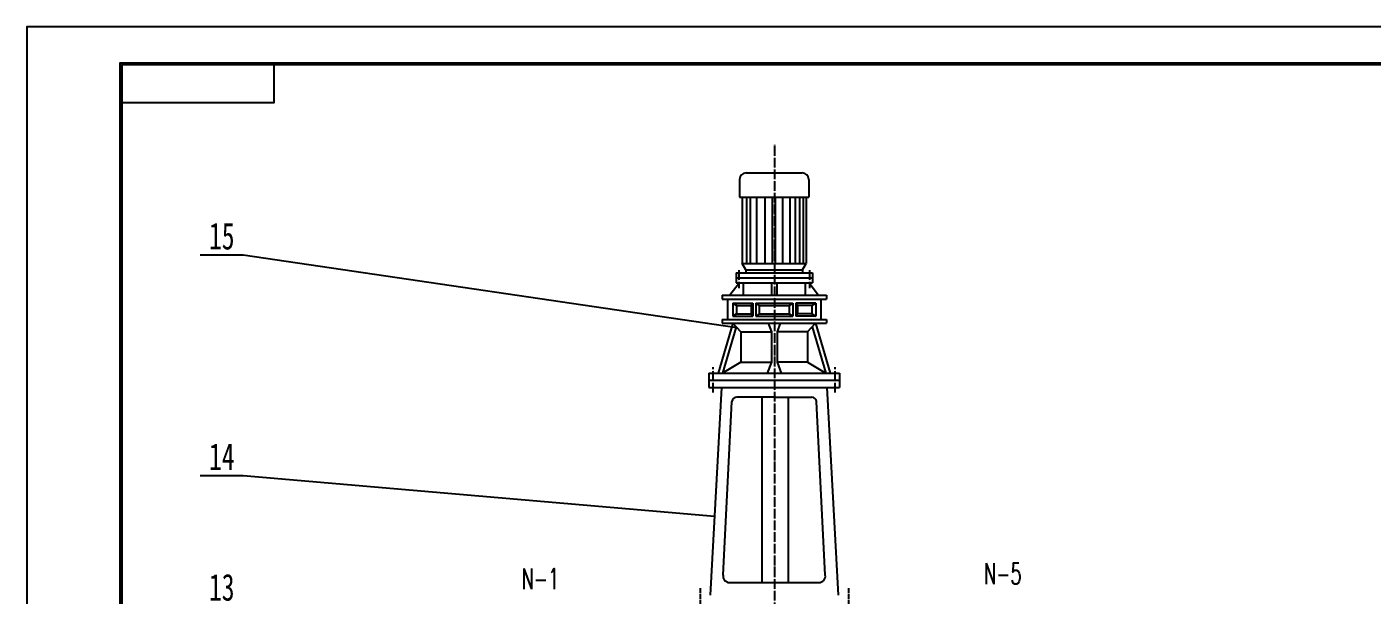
# Model space of a CAD drawing. Extents: x 199007 to 205541, y -67449 to -58198.
# Drawn here: x 199007 to 202902, y -59841 to -58198 of the extents above; entities that cross this region are included whole.
import ezdxf
from ezdxf.enums import TextEntityAlignment as Align

# ---------------------------------------------------------------- set-up
doc = ezdxf.new("R2010")
doc.units = 0
doc.header["$LTSCALE"] = 45
doc.header["$MEASUREMENT"] = 0
doc.linetypes.add('CENTER1', pattern=[0.75, 0.625, -0.0625, 0, -0.0625])
doc.linetypes.add('CENTER3', pattern=[0.375, 0.3125, -0.03125, 0, -0.03125])
doc.layers.get('DEFPOINTS').update_dxf_attribs({"linetype": 'CONTINUOUS', "lineweight": 9})
for name, color, linetype in [('_TITLE', 4, 'CONTINUOUS'), ('A', 2, 'CONTINUOUS'), ('B', 7, 'CONTINUOUS'), ('C1', 1, 'CENTER1'), ('C3', 1, 'CENTER3')]:
    doc.layers.add(name, color=color, linetype=linetype)
doc.styles.add('HZ', font='txt', dxfattribs={"bigfont": 'hztxt'})
doc.styles.get("Standard").update_dxf_attribs({"font": 'SimSun.ttf', "width": 0.7})

msp = doc.modelspace()

# ---------------------------------------------------------------- linework, layer by layer
at = {"layer": '_TITLE', "color": 4}
msp.add_lwpolyline([(199007.25025, -67449.14402), (205541.25025, -67449.14402), (205541.25025, -58198.14402), (199007.25025, -58198.14402)], close=True, dxfattribs=at)
at = {"layer": '_TITLE', "color": 5}
for points in [[(199276.75025, -67344.64402), (205436.75025, -67344.64402), (205436.75025, -58302.64402), (199276.75025, -58302.64402)], [(199282.25025, -67339.14402), (205431.25025, -67339.14402), (205431.25025, -58308.14402), (199282.25025, -58308.14402)]]:
    msp.add_lwpolyline(points, close=True, dxfattribs=at)
msp.add_lwpolyline([(199722.25025, -58308.14402), (199722.25025, -58418.14402), (199282.25025, -58418.14402)], dxfattribs=at)
at = {"layer": 'A'}
for p, q in [((201070.71839, -58639.04519), (201070.71839, -58690.03914)), ((201089.60356, -58620.16002), (201251.92063, -58620.16002)), ((201270.8058, -58639.04519), (201270.8058, -58690.03914)), ((201070.71839, -58690.03914), (201270.8058, -58690.03914)), ((201078.28078, -58690.03914), (201078.28078, -58882.70164)), ((201090.32618, -58690.03914), (201090.32618, -58882.70164)), ((201101.58683, -58690.03914), (201101.58683, -58882.70164)), ((201119.8854, -58690.03914), (201119.8854, -58882.70164)), ((201143.81428, -58690.03914), (201143.81428, -58882.70164)), ((201164.928, -58690.03914), (201164.928, -58882.70164)), ((201173.3735, -58690.03914), (201173.3735, -58882.70164)), ((201194.48722, -58690.03914), (201194.48722, -58882.70164)), ((201215.60094, -58690.03914), (201215.60094, -58882.70164)), ((201231.08432, -58690.03914), (201231.08432, -58882.70164)), ((201243.75254, -58690.03914), (201243.75254, -58882.70164)), ((201255.0132, -58690.03914), (201255.0132, -58882.70164)), ((201263.24341, -58690.03914), (201263.24341, -58882.70164)), ((201088.96396, -58900.31263), (201078.28078, -58882.70164)), ((201078.28078, -58882.70164), (201263.24341, -58882.70164)), ((201252.56023, -58900.31263), (201263.24341, -58882.70164)), ((201060.35579, -58909.38496), (201281.1684, -58909.38496)), ((201060.35579, -58909.38496), (201060.35579, -58938.27948)), ((201088.96396, -58900.31263), (201252.56023, -58900.31263)), ((201088.96396, -58900.31263), (201088.96396, -58909.38496)), ((201252.56023, -58900.31263), (201252.56023, -58909.38496)), ((201281.1684, -58909.38496), (201281.1684, -58938.27948)), ((201069.81167, -58938.27948), (201042.28012, -58974.3976)), ((201060.35579, -58923.83222), (201281.1684, -58923.83222)), ((201060.35579, -58938.27948), (201281.1684, -58938.27948)), ((201080.84162, -58938.27948), (201080.84162, -58973.19368)), ((201162.78483, -58938.27948), (201162.78483, -58974.3976)), ((201178.73936, -58938.27948), (201178.73936, -58974.3976)), ((201260.68257, -58938.27948), (201260.68257, -58973.19368)), ((201271.71252, -58938.27948), (201299.24407, -58974.3976)), ((201019.62732, -58974.3976), (201321.89687, -58974.3976)), ((201019.62732, -58974.3976), (201019.62732, -58985.62777)), ((201019.62732, -58985.62777), (201321.89687, -58985.62777)), ((201035.36403, -58985.62777), (201035.36403, -59044.02446)), ((201062.00353, -59003.66537), (201050.60579, -58997.29288)), ((201050.60579, -58997.29288), (201108.55428, -58997.29288)), ((201050.60579, -58997.29288), (201050.60579, -59034.46576)), ((201103.75525, -59003.66537), (201108.55428, -58997.29288)), ((201108.55428, -58997.29288), (201108.55428, -59034.46576)), ((201117.19269, -58997.29288), (201224.3315, -58997.29288)), ((201117.19269, -58997.29288), (201117.19269, -59034.46576)), ((201127.39066, -59003.66537), (201117.19269, -58997.29288)), ((201214.13353, -59003.66537), (201224.3315, -58997.29288)), ((201224.3315, -58997.29288), (201224.3315, -59034.46576)), ((201232.96991, -58997.29288), (201232.96991, -59034.46576)), ((201237.76894, -59003.66537), (201232.96991, -58997.29288)), ((201290.9184, -58997.29288), (201232.96991, -58997.29288)), ((201279.52066, -59003.66537), (201290.9184, -58997.29288)), ((201290.9184, -58997.29288), (201290.9184, -59034.46576)), ((201306.16016, -58985.62777), (201306.16016, -59044.02446)), ((201321.89687, -58974.3976), (201321.89687, -58985.62777)), ((201062.00353, -59028.09327), (201050.60579, -59034.46576)), ((201050.60579, -59034.46576), (201108.55428, -59034.46576)), ((201062.00353, -59003.66537), (201062.00353, -59028.09327)), ((201062.00353, -59003.66537), (201103.75525, -59003.66537)), ((201062.00353, -59028.09327), (201103.75525, -59028.09327)), ((201103.75525, -59003.66537), (201103.75525, -59028.09327)), ((201103.75525, -59028.09327), (201108.55428, -59034.46576)), ((201127.39066, -59028.09327), (201117.19269, -59034.46576)), ((201117.19269, -59034.46576), (201224.3315, -59034.46576)), ((201127.39066, -59003.66537), (201214.13353, -59003.66537)), ((201127.39066, -59003.66537), (201127.39066, -59028.09327)), ((201127.39066, -59028.09327), (201214.13353, -59028.09327)), ((201214.13353, -59003.66537), (201214.13353, -59028.09327)), ((201214.13353, -59028.09327), (201224.3315, -59034.46576)), ((201237.76894, -59028.09327), (201232.96991, -59034.46576)), ((201290.9184, -59034.46576), (201232.96991, -59034.46576)), ((201237.76894, -59003.66537), (201237.76894, -59028.09327)), ((201279.52066, -59003.66537), (201237.76894, -59003.66537)), ((201279.52066, -59028.09327), (201237.76894, -59028.09327)), ((201279.52066, -59003.66537), (201279.52066, -59028.09327)), ((201279.52066, -59028.09327), (201290.9184, -59034.46576)), ((201051.10074, -59055.25462), (201008.55096, -59199.13118)), ((201019.62732, -59044.02446), (201321.89687, -59044.02446)), ((201019.62732, -59044.02446), (201019.62732, -59055.25462)), ((201019.62732, -59055.25462), (201321.89687, -59055.25462)), ((201060.42344, -59065.27197), (201020.83617, -59199.13118)), ((201074.09379, -59079.96092), (201051.10074, -59055.25462)), ((201153.19843, -59055.25462), (201162.44247, -59079.96092)), ((201188.32576, -59055.25462), (201179.08172, -59079.96092)), ((201267.4304, -59079.96092), (201290.42345, -59055.25462)), ((201281.10075, -59065.27197), (201320.68802, -59199.13118)), ((201290.42345, -59055.25462), (201332.97323, -59199.13118)), ((201321.89687, -59044.02446), (201321.89687, -59055.25462)), ((201074.09379, -59079.96092), (201074.09379, -59167.55602)), ((201074.09379, -59079.96092), (201162.44247, -59079.96092)), ((201162.44247, -59079.96092), (201162.44247, -59167.55602)), ((201267.4304, -59079.96092), (201179.08172, -59079.96092)), ((201179.08172, -59079.96092), (201179.08172, -59167.55602)), ((201267.4304, -59079.96092), (201267.4304, -59167.55602)), ((201074.09379, -59167.55602), (201020.83617, -59199.13118)), ((201074.09379, -59167.55602), (201162.44247, -59167.55602)), ((201162.44247, -59167.55602), (201150.15904, -59199.13118)), ((201179.08172, -59167.55602), (201191.36515, -59199.13118)), ((201267.4304, -59167.55602), (201179.08172, -59167.55602)), ((201267.4304, -59167.55602), (201320.68802, -59199.13118)), ((200981.91035, -59199.13118), (201359.61384, -59199.13118)), ((200981.91035, -59199.13118), (200981.91035, -59240.67856)), ((200981.91035, -59219.90487), (201359.61384, -59219.90487)), ((201359.61384, -59199.13118), (201359.61384, -59240.67856)), ((200981.91035, -59240.67856), (201359.61384, -59240.67856)), ((201018.31993, -59240.67856), (200985.37188, -59841.35593)), ((201170.76208, -59269.30104), (201062.3794, -59269.30104)), ((201134.49317, -59269.30104), (201134.49317, -59805.04556)), ((201170.76208, -59269.30104), (201279.14476, -59269.30104)), ((201211.04031, -59269.30104), (201211.04031, -59805.04556)), ((201323.20426, -59240.67856), (201356.15231, -59841.35593)), ((201022.7586, -59784.1028), (201048.17475, -59281.90014)), ((201318.76556, -59784.1028), (201293.34941, -59281.90014)), ((201041.33422, -59805.04556), (201300.18996, -59805.04556))]:
    msp.add_line(p, q, dxfattribs=at)
for centre, radius, start, end in [((201089.60356, -58639.04519), 18.88517, 90, 180), ((201251.92063, -58639.04519), 18.88517, 0, 90), ((201062.3794, -59283.60799), 14.30695, 90, 173.14412518), ((201279.14476, -59283.60799), 14.30695, 6.85587482, 90), ((201041.33422, -59786.33618), 18.70938, 173.14412518, 270), ((201300.18996, -59786.33618), 18.70938, 270, 6.85587482)]:
    msp.add_arc(centre, radius, start, end, dxfattribs=at)
at = {"layer": 'B'}
for p, q in [((199509.16836, -58857.30487), (199633.58436, -58857.30487)), ((199633.58436, -58857.30487), (201062.59727, -59067.60777)), ((199509.16836, -59495.28225), (199633.58436, -59495.28225)), ((199633.58436, -59495.28225), (200997.88697, -59613.19273))]:
    msp.add_line(p, q, dxfattribs=at)
at = {"layer": 'C1'}
for p, q in [((201172.76674, -62429.539), (201172.76674, -58539.60382)), ((201068.68213, -58901.56811), (201068.68213, -58953.86742)), ((201272.84206, -58901.56811), (201272.84206, -58953.86742)), ((200993.97114, -59255.61626), (200993.97114, -59182.15739)), ((201347.55305, -59255.61626), (201347.55305, -59182.15739))]:
    msp.add_line(p, q, dxfattribs=at)
at = {"layer": 'C3'}
for p, q in [((200955.92574, -59821.24519), (200955.92574, -59875.06782)), ((201385.59845, -59821.24519), (201385.59845, -59875.06782))]:
    msp.add_line(p, q, dxfattribs=at)
at = {"layer": 'DEFPOINTS', "color": 0, "linetype": 'ByBlock'}
msp.add_point((201251.92063, -58620.16002), dxfattribs=at)

# ---------------------------------------------------------------- texts
at = {"layer": 'A', "width": 0.7}
for s, p in [('15', (199571.37636, -58841.75287)), ('14', (199571.37636, -59479.73025)), ('13', (199571.37636, -59857.57359))]:
    msp.add_text(s, height=77.76, dxfattribs=at).set_placement(p, align=Align.CENTER)
at = {"layer": 'B', "style": 'HZ', "width": 0.618}
for s, p in [('N-1', (200493.71446, -59824.58165)), ('N-5', (201832.43558, -59809.64028))]:
    msp.add_text(s, height=60.382462, dxfattribs=at).set_placement(p, align=Align.CENTER)

doc.saveas('drawing.dxf')
